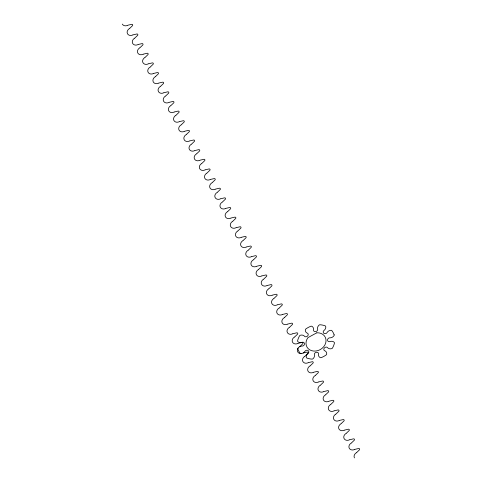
<?xml version="1.0" encoding="UTF-8"?>
<svg xmlns="http://www.w3.org/2000/svg" width="482" height="482" viewBox="0 0 482 482"><rect width="100%" height="100%" fill="white"/><g stroke="black" fill="none" stroke-linecap="round" stroke-linejoin="round"><path stroke-width="0.72" d="M129.646 28.438L132.478 25.715A1.03 0.868 -29.1 0 0 131.737 24.329L127.917 25.203M139.961 47.718L142.793 44.995A1.03 0.868 -29.1 0 0 142.051 43.609L138.232 44.483M150.282 66.998L153.107 64.275A1.03 0.868 -29.1 0 0 152.366 62.889L148.546 63.763M160.596 86.278L163.428 83.555A1.03 0.868 -29.1 0 0 162.681 82.169L158.861 83.043M170.911 105.558L173.743 102.835A1.03 0.868 -29.1 0 0 172.996 101.449L169.182 102.323M181.226 124.838L184.058 122.115A1.03 0.868 -29.1 0 0 183.317 120.729L179.497 121.603M191.541 144.118L194.373 141.395A1.03 0.868 -29.1 0 0 193.631 140.009L189.812 140.883M201.862 163.398L204.687 160.675A1.03 0.868 -29.1 0 0 203.946 159.289L200.126 160.163M212.176 182.678L215.008 179.955A1.03 0.868 -29.1 0 0 214.261 178.569L210.441 179.443M222.491 201.958L225.323 199.235A1.03 0.868 -29.1 0 0 224.576 197.849L220.762 198.723M232.806 221.238L235.638 218.515A1.03 0.868 -29.1 0 0 234.891 217.129L231.077 218.003M243.121 240.518L245.953 237.795A1.03 0.868 -29.1 0 0 245.211 236.409L241.337 237.307M253.442 259.798L256.267 257.075A1.03 0.868 -29.1 0 0 255.526 255.689L251.652 256.587M263.756 279.078L266.582 276.355A1.03 0.868 -29.1 0 0 265.841 274.969L261.973 275.867M320.494 385.118L323.32 382.395A1.03 0.868 -29.1 0 0 322.579 381.009L318.735 381.895M330.809 404.398L333.64 401.675A1.03 0.868 -29.1 0 0 332.893 400.289L329.079 401.163M341.123 423.678L343.955 420.955A1.03 0.868 -29.1 0 0 343.208 419.569L339.394 420.443M351.438 442.958L354.27 440.235A1.03 0.868 -29.1 0 0 353.529 438.849L349.709 439.723M196.68 153.776L199.53 151.035A1.03 0.868 -29.1 0 0 198.789 149.649L194.945 150.535M206.995 173.056L209.845 170.315A1.03 0.868 -29.1 0 0 209.104 168.929L205.26 169.815M217.31 192.336L220.166 189.595A1.03 0.868 -29.1 0 0 219.418 188.209L215.575 189.095M227.625 211.616L230.48 208.875A1.03 0.868 -29.1 0 0 229.733 207.489L225.889 208.375M237.939 230.896L240.795 228.155A1.03 0.868 -29.1 0 0 240.054 226.769L236.204 227.655M248.254 250.176L251.11 247.435A1.03 0.868 -29.1 0 0 250.369 246.049L246.525 246.935M258.575 269.456L261.425 266.715A1.03 0.868 -29.1 0 0 260.684 265.329L256.84 266.215M268.89 288.736L271.746 285.995A1.03 0.868 -29.1 0 0 270.998 284.609L267.155 285.495M279.205 308.016L282.06 305.275A1.03 0.868 -29.1 0 0 281.313 303.889L277.469 304.775M289.519 327.296L292.375 324.555A1.03 0.868 -29.1 0 0 291.628 323.169L287.784 324.055M299.834 346.576L302.69 343.835A1.03 0.868 -29.1 0 0 301.949 342.449L298.099 343.335M310.155 365.856L313.005 363.115A1.03 0.868 -29.1 0 0 312.264 361.729L308.42 362.615M134.761 38.114L137.635 35.355A1.03 0.868 -29.1 0 0 136.894 33.969L133.02 34.867M145.076 57.394L147.95 54.635A1.03 0.868 -29.1 0 0 147.209 53.249L143.335 54.147M155.391 76.674L158.271 73.915A1.03 0.868 -29.1 0 0 157.524 72.529L153.656 73.427M165.706 95.954L168.586 93.195A1.03 0.868 -29.1 0 0 167.838 91.809L163.97 92.707M176.02 115.234L178.9 112.475A1.03 0.868 -29.1 0 0 178.153 111.089L174.309 111.975M186.341 134.514L189.215 131.755A1.03 0.868 -29.1 0 0 188.474 130.369L184.624 131.255M274.023 298.394L276.903 295.635A1.03 0.868 -29.1 0 0 276.156 294.249L272.288 295.147M284.338 317.674L287.218 314.915A1.03 0.868 -29.1 0 0 286.471 313.529L282.603 314.427M294.659 336.954L297.533 334.195A1.03 0.868 -29.1 0 0 296.792 332.809L292.917 333.707M304.973 356.234L307.847 353.475A1.03 0.868 -29.1 0 0 307.106 352.089L303.232 352.987M315.288 375.514L318.162 372.755A1.03 0.868 -29.1 0 0 317.421 371.369L313.547 372.267M325.603 394.794L328.483 392.035A1.03 0.868 -29.1 0 0 327.736 390.649L323.868 391.547M335.918 414.074L338.798 411.315A1.03 0.868 -29.1 0 0 338.051 409.929L334.183 410.827M346.239 433.354L349.113 430.595A1.03 0.868 -29.1 0 0 348.366 429.209L344.497 430.107M356.553 452.634L359.427 449.875A1.03 0.868 -29.1 0 0 358.686 448.489L354.812 449.387M301.039 353.595A1.301 1.091 -29.1 0 1 300.111 353.198A19.527 16.436 -29.1 0 1 297.912 349.095A1.301 1.091 -29.1 0 1 298.099 348.1M132.791 34.969A4.29 3.609 -29.1 0 1 127.483 33.74A4.29 3.609 -29.1 0 1 129.387 28.613M127.634 25.329A4.29 3.609 -29.1 0 1 122.326 24.1M137.948 44.609A4.29 3.609 -29.1 0 1 132.64 43.38A4.29 3.609 -29.1 0 1 134.544 38.253M143.106 54.249A4.29 3.609 -29.1 0 1 137.798 53.02A4.29 3.609 -29.1 0 1 139.708 47.893M148.263 63.889A4.29 3.609 -29.1 0 1 142.955 62.66A4.29 3.609 -29.1 0 1 144.865 57.533M153.421 73.529A4.29 3.609 -29.1 0 1 148.113 72.3A4.29 3.609 -29.1 0 1 150.023 67.173M158.578 83.169A4.29 3.609 -29.1 0 1 153.276 81.94A4.29 3.609 -29.1 0 1 155.18 76.813M163.735 92.809A4.29 3.609 -29.1 0 1 158.433 91.58A4.29 3.609 -29.1 0 1 160.337 86.453M168.893 102.449A4.29 3.609 -29.1 0 1 163.591 101.22A4.29 3.609 -29.1 0 1 165.495 96.093M174.056 112.089A4.29 3.609 -29.1 0 1 168.748 110.86A4.29 3.609 -29.1 0 1 170.652 105.733M179.214 121.729A4.29 3.609 -29.1 0 1 173.906 120.5A4.29 3.609 -29.1 0 1 175.81 115.373M184.371 131.369A4.29 3.609 -29.1 0 1 179.063 130.14A4.29 3.609 -29.1 0 1 180.967 125.013M189.528 141.009A4.29 3.609 -29.1 0 1 184.22 139.78A4.29 3.609 -29.1 0 1 186.124 134.653M194.686 150.649A4.29 3.609 -29.1 0 1 189.378 149.42A4.29 3.609 -29.1 0 1 191.282 144.293M199.843 160.289A4.29 3.609 -29.1 0 1 194.535 159.06A4.29 3.609 -29.1 0 1 196.445 153.933M205.001 169.929A4.29 3.609 -29.1 0 1 199.693 168.7A4.29 3.609 -29.1 0 1 201.603 163.573M210.158 179.569A4.29 3.609 -29.1 0 1 204.856 178.34A4.29 3.609 -29.1 0 1 206.76 173.213M215.315 189.209A4.29 3.609 -29.1 0 1 210.013 187.98A4.29 3.609 -29.1 0 1 211.917 182.853M220.473 198.849A4.29 3.609 -29.1 0 1 215.171 197.62A4.29 3.609 -29.1 0 1 217.075 192.493M225.636 208.489A4.29 3.609 -29.1 0 1 220.328 207.26A4.29 3.609 -29.1 0 1 222.232 202.133M230.794 218.129A4.29 3.609 -29.1 0 1 225.486 216.9A4.29 3.609 -29.1 0 1 227.39 211.773M235.951 227.769A4.29 3.609 -29.1 0 1 230.643 226.54A4.29 3.609 -29.1 0 1 232.547 221.413M241.108 237.409A4.29 3.609 -29.1 0 1 235.8 236.18A4.29 3.609 -29.1 0 1 237.704 231.053M246.266 247.049A4.29 3.609 -29.1 0 1 240.958 245.82A4.29 3.609 -29.1 0 1 242.862 240.693M251.423 256.689A4.29 3.609 -29.1 0 1 246.115 255.46A4.29 3.609 -29.1 0 1 248.019 250.333M256.581 266.329A4.29 3.609 -29.1 0 1 251.273 265.1A4.29 3.609 -29.1 0 1 253.183 259.973M261.738 275.969A4.29 3.609 -29.1 0 1 256.43 274.74A4.29 3.609 -29.1 0 1 258.34 269.613M266.895 285.609A4.29 3.609 -29.1 0 1 261.593 284.38A4.29 3.609 -29.1 0 1 263.497 279.253M272.053 295.249A4.29 3.609 -29.1 0 1 266.751 294.02A4.29 3.609 -29.1 0 1 268.655 288.893M277.21 304.889A4.29 3.609 -29.1 0 1 271.908 303.66A4.29 3.609 -29.1 0 1 273.812 298.533M282.374 314.529A4.29 3.609 -29.1 0 1 277.066 313.3A4.29 3.609 -29.1 0 1 278.97 308.173M287.531 324.169A4.29 3.609 -29.1 0 1 282.223 322.94A4.29 3.609 -29.1 0 1 284.127 317.813M292.688 333.809A4.29 3.609 -29.1 0 1 287.38 332.58A4.29 3.609 -29.1 0 1 289.284 327.453M297.846 343.449A4.29 3.609 -29.1 0 1 292.538 342.22A4.29 3.609 -29.1 0 1 294.442 337.093M308.161 362.729A4.29 3.609 -29.1 0 1 302.853 361.5A4.29 3.609 -29.1 0 1 304.763 356.373M313.318 372.369A4.29 3.609 -29.1 0 1 308.01 371.14A4.29 3.609 -29.1 0 1 309.92 366.013M318.475 382.009A4.29 3.609 -29.1 0 1 313.167 380.78A4.29 3.609 -29.1 0 1 315.077 375.653M323.633 391.649A4.29 3.609 -29.1 0 1 318.331 390.42A4.29 3.609 -29.1 0 1 320.235 385.293M328.79 401.289A4.29 3.609 -29.1 0 1 323.488 400.06A4.29 3.609 -29.1 0 1 325.392 394.933M333.948 410.929A4.29 3.609 -29.1 0 1 328.646 409.7A4.29 3.609 -29.1 0 1 330.55 404.573M339.111 420.569A4.29 3.609 -29.1 0 1 333.803 419.34A4.29 3.609 -29.1 0 1 335.707 414.213M344.269 430.209A4.29 3.609 -29.1 0 1 338.96 428.98A4.29 3.609 -29.1 0 1 340.864 423.853M349.426 439.849A4.29 3.609 -29.1 0 1 344.118 438.62A4.29 3.609 -29.1 0 1 346.022 433.493M354.583 449.489A4.29 3.609 -29.1 0 1 349.275 448.26A4.29 3.609 -29.1 0 1 351.179 443.133M354.433 457.9A4.29 3.609 -29.1 0 1 356.337 452.773M316.825 332.803L307.98 337.593A10.393 8.748 -29.1 0 0 311.607 350.673A10.393 8.748 -29.1 0 0 325.681 343.057A10.393 8.748 -29.1 0 0 316.825 332.803M334.11 334.791A19.527 16.436 -29.1 0 0 331.917 330.688A1.301 1.091 -29.1 0 0 330.989 330.297A4.29 3.609 -29.1 0 0 327.019 332.61A1.946 1.639 -29.1 0 1 325.531 333.628A2.277 1.916 -29.1 0 1 323.211 332.14A1.946 1.639 -29.1 0 1 324.012 330.459A4.29 3.609 -29.1 0 0 325.736 326.537A1.301 1.091 -29.1 0 0 325.103 325.814A19.527 16.436 -29.1 0 0 320.114 324.772A1.301 1.091 -29.1 0 0 319.048 325.139A4.29 3.609 -29.1 0 0 317.638 329.134A1.946 1.639 -29.1 0 1 317.228 330.712A2.277 1.916 -29.1 0 1 314.186 331.333A1.946 1.639 -29.1 0 1 313.517 329.796A4.29 3.609 -29.1 0 0 311.848 326.308A1.301 1.091 -29.1 0 0 310.769 326.284A19.527 16.436 -29.1 0 0 305.907 328.917A1.301 1.091 -29.1 0 0 305.329 329.833A4.29 3.609 -29.1 0 0 307.311 333.158A1.946 1.639 -29.1 0 1 308.215 334.381A2.277 1.916 -29.1 0 1 306.233 336.743A1.946 1.639 -29.1 0 1 304.485 336.249A4.29 3.609 -29.1 0 0 300.394 335.237A1.301 1.091 -29.1 0 0 299.509 335.93A19.527 16.436 -29.1 0 0 297.623 340.69A1.301 1.091 -29.1 0 0 297.87 341.618A4.29 3.609 -29.1 0 0 302.075 342.328A1.946 1.639 -29.1 0 1 303.768 342.479A2.277 1.916 -29.1 0 1 304.003 345.196A1.946 1.639 -29.1 0 1 302.208 346.04A4.29 3.609 -29.1 0 0 297.514 349.239A4.29 3.609 -29.1 0 0 299.774 353.457A4.29 3.609 -29.1 0 0 305.01 351.276A1.946 1.639 -29.1 0 1 306.498 350.263A2.277 1.916 -29.1 0 1 308.811 351.746A1.946 1.639 -29.1 0 1 308.016 353.433A4.29 3.609 -29.1 0 0 306.293 357.355A1.301 1.091 -29.1 0 0 306.926 358.078A19.527 16.436 -29.1 0 0 311.914 359.114A1.301 1.091 -29.1 0 0 312.975 358.747A4.29 3.609 -29.1 0 0 314.385 354.758A1.946 1.639 -29.1 0 1 314.794 353.173A2.277 1.916 -29.1 0 1 317.843 352.559A1.946 1.639 -29.1 0 1 318.512 354.095A4.29 3.609 -29.1 0 0 320.181 357.584A1.301 1.091 -29.1 0 0 321.259 357.608A19.527 16.436 -29.1 0 0 326.121 354.975A1.301 1.091 -29.1 0 0 326.694 354.059A4.29 3.609 -29.1 0 0 324.717 350.733A1.946 1.639 -29.1 0 1 323.814 349.51A2.277 1.916 -29.1 0 1 325.796 347.148A1.946 1.639 -29.1 0 1 327.543 347.636A4.29 3.609 -29.1 0 0 331.628 348.655A1.301 1.091 -29.1 0 0 332.52 347.962A19.527 16.436 -29.1 0 0 334.406 343.202A1.301 1.091 -29.1 0 0 334.159 342.274A4.29 3.609 -29.1 0 0 329.947 341.557A1.946 1.639 -29.1 0 1 328.26 341.413A2.277 1.916 -29.1 0 1 328.025 338.695A1.946 1.639 -29.1 0 1 329.821 337.846A4.29 3.609 -29.1 0 0 333.93 335.791A1.301 1.091 -29.1 0 0 334.11 334.791"/></g></svg>
